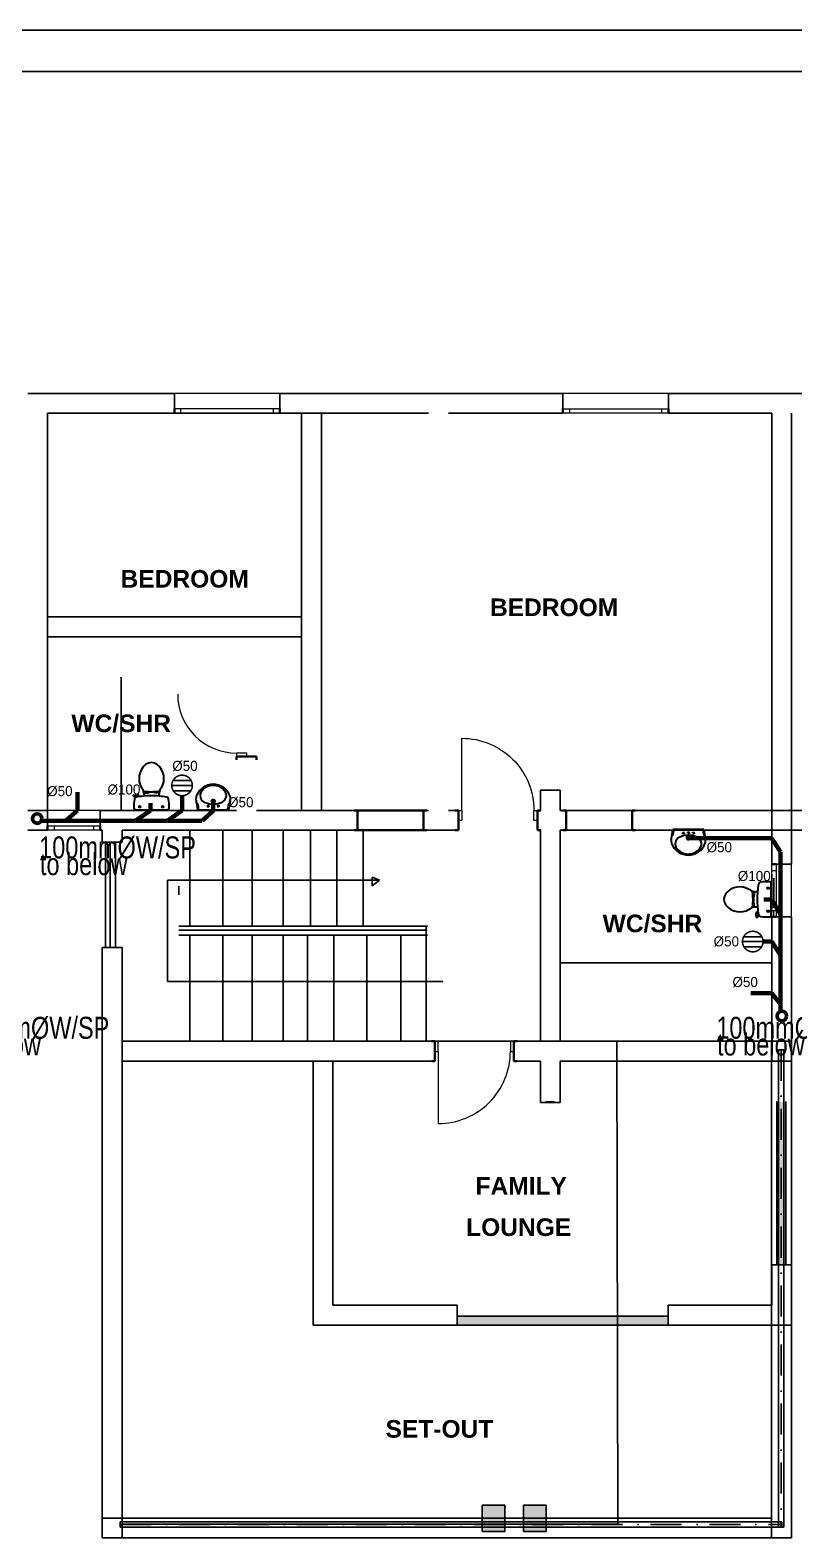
# Model space of a CAD drawing. Header units: inches. Extents: x 23 to 2032867, y 13 to 664695.
# Drawn here: x 342249 to 350936, y 492020 to 509159 of the extents above; entities that cross this region are included whole.
import ezdxf

# ---------------------------------------------------------------- set-up
doc = ezdxf.new("R2010")
doc.units = ezdxf.units.IN
doc.header["$MEASUREMENT"] = 0
for name, pattern in [('DASHED1', [1, 0.3, -0.4, 0.3]), ('Dot & Dashed', [670.277762, 352.777767, -176.388884, 0, -141.111112]), ('Hidden Line', [391.222223, 282.222223, -109])]:
    doc.linetypes.add(name, pattern=pattern)
for name, color, linetype, lineweight, true_color in [('2D Drafting - General_Pen_No__62', 7, 'Continuous', 20, 0xaaaaaa), ('2D Drafting - General_Pen_No__82', 7, 'Continuous', 20, 0xaaaaaa), ('Annotation - Text_Pen_No__86', 7, 'Continuous', 20, 0x5555ff), ('ARCHICAD Doors_Pen_No__23', 7, 'Continuous', 20, 0xff6600), ('ARCHICAD Doors_Pen_No__3', 7, 'Continuous', 18, 0xff6600), ('ARCHICAD Windows_Pen_No__23', 7, 'Continuous', 20, 0xff6600), ('ARCHICAD Windows_Pen_No__3', 7, 'Continuous', 18, 0xff6600), ('Structural - Bearing_Pen_No__160', 7, 'Continuous', 20, 0xb4a35c), ('Structural - Bearing_Pen_No__165', 7, 'Continuous', 13, 0x80d6ff), ('Structural - Bearing_Pen_No__87', 7, 'Continuous', 20, 0x6a6a6a), ('Structural - Bearing_Pen_No__89', 7, 'Continuous', 20, 0x71cebe)]:
    doc.layers.add(name, color=color, linetype=linetype, lineweight=lineweight, true_color=true_color)
for name, color, linetype in [('ABG-DI', 1, 'Continuous'), ('E-inst.', 3, 'Continuous'), ('LIAB', 8, 'Continuous'), ('PLOTYR', 15, 'Continuous')]:
    doc.layers.add(name, color=color, linetype=linetype)
for name, color, linetype, lineweight in [('ARCHICAD Doors_Pen_No__27', 7, 'Continuous', 35), ('ARCHICAD Windows_Pen_No__27', 7, 'Continuous', 35), ('Building', 8, 'Continuous', 18), ('Interior - Furniture _Pen_No__16', 124, 'Continuous', 20), ('Interior - Furniture _Pen_No__75', 6, 'Continuous', 20), ('Structural - Bearing_Pen_No__27', 7, 'Continuous', 35), ('waste', 3, 'Continuous', 50)]:
    doc.layers.add(name, color=color, linetype=linetype, lineweight=lineweight)
doc.styles.add('GENERATED_STYLE_2', font='arialbd.ttf')
doc.styles.add('SPIRITTXTSTYLE1', font='ORIG2')

# ---------------------------------------------------------------- blocks, each defined once
blk = doc.blocks.new('drainage')
at = {"layer": 'ABG-DI', "color": 6, "linetype": 'Continuous'}
for p, q in [((47349, -38849), (47583, -38849)), ((47362, -38794), (47570, -38794)), ((47366, -38910), (47566, -38910))]:
    blk.add_line(p, q, dxfattribs=at)
at = {"layer": 'ABG-DI', "color": 6, "linetype": 'Continuous', "const_width": 17.6}
for points in [[(47583, -38849, 1), (47349, -38849)], [(47583, -38849, -1), (47349, -38849)]]:
    blk.add_lwpolyline(points, format="xyb", dxfattribs=at)

msp = doc.modelspace()

# ---------------------------------------------------------------- hatches: boundary and pattern name
at = {"layer": 'Structural - Bearing_Pen_No__160', "linetype": 'Continuous', "lineweight": 25}
for points in [[(347647.833, 492390.561), (347392.455, 492390.561), (347392.455, 492090.561), (347647.833, 492090.561)], [(348116.834, 492390.554), (347861.456, 492390.554), (347861.456, 492090.554), (348116.834, 492090.554)]]:
    msp.add_hatch(color=8, dxfattribs=at).paths.add_polyline_path(points)
at = {"layer": 'Structural - Bearing_Pen_No__165', "linetype": 'Continuous', "lineweight": 25}
for points in [[(350743.768, 496979.716), (350743.768, 495123.494), (350843.768, 495123.494), (350843.768, 496979.716)], [(347105.069, 494439.214), (349505.069, 494439.214), (349505.069, 494539.214), (347105.069, 494539.214)]]:
    msp.add_hatch(color=8, dxfattribs=at).paths.add_polyline_path(points)

# ---------------------------------------------------------------- linework, layer by layer
at = {"color": 8, "linetype": 'Hidden Line'}
for p, q in [((350907.381, 497664.839), (350682.381, 497664.839)), ((350682.381, 497664.839), (350682.381, 497439.839)), ((350907.381, 497439.839), (350907.381, 497664.839)), ((350907.381, 497439.839), (350682.381, 497439.839)), ((350682.381, 497439.839), (350682.381, 492019.787)), ((350682.381, 497439.839), (350907.381, 497439.839)), ((350907.381, 492019.787), (350907.381, 497439.839)), ((343069.631, 492244.787), (343069.631, 492019.787)), ((343294.631, 492244.787), (343069.631, 492244.787)), ((350682.381, 492244.787), (343294.631, 492244.787)), ((343294.631, 492244.787), (343294.631, 492019.787)), ((343294.631, 492019.787), (343294.631, 492244.787)), ((350682.381, 492019.787), (350682.381, 492244.787)), ((343069.631, 492019.787), (343294.631, 492019.787)), ((343294.631, 492019.787), (350682.381, 492019.787)), ((350682.381, 492019.787), (350907.381, 492019.787))]:
    msp.add_line(p, q, dxfattribs=at)
at = {"layer": '2D Drafting - General_Pen_No__62', "color": 8, "linetype": 'Continuous', "lineweight": 25}
for p, q in [((343810.841, 498343.301), (343810.841, 499497.619)), ((343810.841, 499497.619), (346224.75, 499497.619)), ((346224.75, 499497.619), (346140.077, 499531.126)), ((346140.077, 499531.126), (346140.077, 499432.052)), ((346140.077, 499432.052), (346224.75, 499497.619)), ((346943.826, 498343.301), (343810.841, 498343.301))]:
    msp.add_line(p, q, dxfattribs=at)
at = {"layer": '2D Drafting - General_Pen_No__82', "color": 8, "linetype": 'Continuous', "lineweight": 25}
for p, q in [((344065.277, 498975.483), (344065.277, 500064.693)), ((344065.277, 498975.483), (344065.277, 500064.693)), ((344441.18, 498975.483), (344441.18, 500064.693)), ((344441.18, 498975.483), (344441.18, 500064.693)), ((344774.194, 498975.483), (344774.194, 500064.693)), ((344774.194, 498975.483), (344774.194, 500064.693)), ((345126.348, 498975.483), (345126.348, 500064.693)), ((345126.348, 498975.483), (345126.348, 500064.693)), ((345436.868, 498975.483), (345436.868, 500064.693)), ((345436.868, 498975.483), (345436.868, 500064.693)), ((345736.868, 498975.483), (345736.868, 500064.693)), ((345736.868, 498975.483), (345736.868, 500064.693)), ((346036.868, 498975.483), (346036.868, 500064.693)), ((346036.868, 498975.483), (346036.868, 500064.693)), ((343107.012, 499927.644), (343107.012, 498735.072)), ((343107.012, 499927.644), (343107.012, 498735.072)), ((343157.465, 499927.644), (343157.465, 498735.072)), ((343157.465, 499927.644), (343157.465, 498735.072)), ((343218.727, 499933.58), (343218.727, 498726.519)), ((343218.727, 499933.58), (343218.727, 498726.519)), ((343939.132, 499328.33), (343939.132, 499428.703)), ((343939.132, 499328.33), (343939.132, 499428.703)), ((343939.132, 498971.931), (346767.781, 498971.931)), ((343939.132, 498971.931), (346767.781, 498971.931)), ((346755.502, 498975.483), (346755.502, 497664.839)), ((346755.502, 498975.483), (346755.502, 497664.839)), ((343939.132, 498927.321), (346766.904, 498927.321)), ((343939.132, 498927.321), (346766.904, 498927.321)), ((343939.132, 498871.558), (346767.781, 498871.558)), ((343939.132, 498871.558), (346767.781, 498871.558)), ((344065.277, 497664.839), (344065.277, 498875.11)), ((344065.277, 497664.839), (344065.277, 498875.11)), ((344441.18, 497664.839), (344441.18, 498875.11)), ((344441.18, 497664.839), (344441.18, 498875.11)), ((344774.194, 497664.839), (344774.194, 498875.11)), ((344774.194, 497664.839), (344774.194, 498875.11)), ((345126.348, 497664.839), (345126.348, 498875.11)), ((345126.348, 497664.839), (345126.348, 498875.11)), ((345403.192, 497664.839), (345403.192, 498875.11)), ((345403.192, 497664.839), (345403.192, 498875.11)), ((345703.192, 497664.839), (345703.192, 498875.11)), ((345703.192, 497664.839), (345703.192, 498875.11)), ((346076.985, 497664.839), (346076.985, 498875.11)), ((346076.985, 497664.839), (346076.985, 498875.11)), ((346465.768, 497664.839), (346465.768, 498875.11)), ((346465.768, 497664.839), (346465.768, 498875.11))]:
    msp.add_line(p, q, dxfattribs=at)
at = {"layer": 'ARCHICAD Doors_Pen_No__23', "color": 8, "linetype": 'Continuous'}
for p, q in [((344712.366, 500940.382), (344597.366, 500940.382)), ((344597.366, 500940.382), (344597.366, 500900.382)), ((344597.366, 500900.382), (344712.366, 500900.382)), ((344712.366, 500900.382), (344712.366, 500940.382)), ((345972.909, 500289.483), (345972.909, 500174.483)), ((346722.909, 500174.483), (346722.909, 500289.483)), ((347120.191, 500289.483), (347160.191, 500289.483)), ((347120.191, 500174.483), (347120.191, 500289.483)), ((347160.191, 500174.483), (347120.191, 500174.483)), ((347160.191, 500289.483), (347160.191, 500174.483)), ((347980.191, 500174.483), (347980.191, 500289.483)), ((347980.191, 500289.483), (348020.191, 500289.483)), ((348020.191, 500174.483), (347980.191, 500174.483)), ((348020.191, 500289.483), (348020.191, 500174.483)), ((348346.949, 500179.483), (348346.949, 500064.483)), ((349096.949, 500064.483), (349096.949, 500179.483)), ((346891.954, 497664.839), (346851.954, 497664.839)), ((346851.954, 497664.839), (346851.954, 497549.839)), ((346891.954, 497549.839), (346891.954, 497664.839)), ((347751.954, 497664.839), (347711.954, 497664.839)), ((347711.954, 497664.839), (347711.954, 497549.839)), ((347751.954, 497549.839), (347751.954, 497664.839)), ((346851.954, 497549.839), (346891.954, 497549.839)), ((347711.954, 497549.839), (347751.954, 497549.839))]:
    msp.add_line(p, q, dxfattribs=at)
at = {"layer": 'ARCHICAD Doors_Pen_No__27', "color": 8, "linetype": 'Continuous'}
for p, q in [((344597.366, 500900.382), (344712.366, 500900.382)), ((344597.366, 500900.382), (344597.366, 500863.382)), ((344712.366, 500900.382), (344822.366, 500900.382)), ((344822.366, 500900.382), (344822.366, 500863.382)), ((345972.909, 500289.483), (345935.909, 500289.483)), ((345972.909, 500289.483), (345972.909, 500174.483)), ((345972.909, 500289.483), (346759.909, 500289.483)), ((345972.909, 500174.483), (345972.909, 500064.483)), ((346722.909, 500289.483), (346722.909, 500174.483)), ((346722.909, 500174.483), (346722.909, 500064.483)), ((347120.191, 500289.483), (347083.191, 500289.483)), ((347120.191, 500289.483), (347120.191, 500174.483)), ((347120.191, 500174.483), (347120.191, 500064.483)), ((348020.191, 500289.483), (348020.191, 500174.483)), ((348020.191, 500289.483), (348057.191, 500289.483)), ((348020.191, 500174.483), (348020.191, 500064.483)), ((348346.949, 500289.483), (348309.949, 500289.483)), ((348346.949, 500179.483), (348346.949, 500289.483)), ((348346.949, 500064.483), (348346.949, 500179.483)), ((349096.949, 500179.483), (349096.949, 500289.483)), ((349096.949, 500289.483), (349133.949, 500289.483)), ((349096.949, 500064.483), (349096.949, 500179.483)), ((345972.909, 500064.483), (345935.909, 500064.483)), ((345972.909, 500064.483), (346759.909, 500064.483)), ((347120.191, 500064.483), (347083.191, 500064.483)), ((348020.191, 500064.483), (348057.191, 500064.483)), ((348346.949, 500064.483), (348309.949, 500064.483)), ((349096.949, 500064.483), (349133.949, 500064.483)), ((346851.954, 497664.839), (346814.954, 497664.839)), ((346851.954, 497664.839), (346851.954, 497549.839)), ((347751.954, 497664.839), (347751.954, 497549.839)), ((347751.954, 497664.839), (347788.954, 497664.839)), ((346851.954, 497439.839), (346814.954, 497439.839)), ((346851.954, 497549.839), (346851.954, 497439.839)), ((347751.954, 497549.839), (347751.954, 497439.839)), ((347751.954, 497439.839), (347788.954, 497439.839))]:
    msp.add_line(p, q, dxfattribs=at)
at = {"layer": 'ARCHICAD Doors_Pen_No__3', "color": 8, "linetype": 'Continuous'}
for p, q in [((347160.191, 500289.483), (347160.191, 501109.483)), ((346891.954, 497549.839), (346891.954, 496729.839))]:
    msp.add_line(p, q, dxfattribs=at)
for centre, major_axis, start_param, end_param in [((344597.366, 501610.382), (473.762, 473.762), 2.35619449, 3.926990817), ((346891.954, 497549.839), (579.828, 579.828), 3.926990817, 5.497787144)]:
    msp.add_ellipse(centre, major_axis=major_axis, ratio=1, start_param=start_param, end_param=end_param, dxfattribs=at)
at = {"layer": 'ARCHICAD Doors_Pen_No__3', "color": 8, "linetype": 'Continuous', "extrusion": (0, 0, -1)}
msp.add_ellipse((347160.191, 500289.483), major_axis=(-579.828, 579.828), ratio=1, start_param=0.785398163, end_param=2.35619449, dxfattribs=at)
at = {"layer": 'ARCHICAD Windows_Pen_No__23', "color": 8, "linetype": 'Continuous'}
for p, q in [((343964.349, 504855.241), (343889.349, 504855.241)), ((343889.349, 504805.241), (343964.349, 504805.241)), ((343964.349, 504805.241), (343964.349, 504855.241)), ((345089.349, 504855.241), (345014.349, 504855.241)), ((345014.349, 504855.241), (345014.349, 504805.241)), ((345014.349, 504805.241), (345089.349, 504805.241)), ((348309.311, 504855.241), (348384.311, 504855.241)), ((348384.311, 504805.241), (348309.311, 504805.241)), ((348384.311, 504855.241), (348384.311, 504805.241)), ((349434.311, 504805.241), (349434.311, 504855.241)), ((349434.311, 504855.241), (349509.311, 504855.241)), ((349509.311, 504805.241), (349434.311, 504805.241)), ((342447.381, 500114.483), (342522.381, 500114.483)), ((342522.381, 500064.483), (342447.381, 500064.483)), ((342522.381, 500114.483), (342522.381, 500064.483)), ((342972.381, 500064.483), (342972.381, 500114.483)), ((342972.381, 500114.483), (343047.381, 500114.483)), ((343047.381, 500064.483), (342972.381, 500064.483)), ((350684.399, 499602.715), (350684.399, 499677.715)), ((350734.399, 499677.715), (350734.399, 499602.715)), ((350734.399, 499602.715), (350684.399, 499602.715)), ((350684.399, 499077.715), (350684.399, 499152.715)), ((350684.399, 499152.715), (350734.399, 499152.715)), ((350684.399, 499077.715), (350684.399, 499152.715)), ((350706.649, 499077.715), (350706.649, 499152.715)), ((350734.399, 499152.715), (350734.399, 499077.715))]:
    msp.add_line(p, q, dxfattribs=at)
at = {"layer": 'ARCHICAD Windows_Pen_No__27', "color": 8, "linetype": 'Continuous'}
for p, q in [((343889.349, 504805.241), (343889.349, 504855.241)), ((345089.349, 504805.241), (345089.349, 504855.241)), ((348309.311, 504805.241), (348309.311, 504855.241)), ((349509.311, 504805.241), (349509.311, 504855.241)), ((342447.381, 500064.483), (342447.381, 500114.483)), ((343047.381, 500064.483), (343047.381, 500114.483)), ((350684.399, 499677.715), (350734.399, 499677.715)), ((350684.399, 499077.715), (350734.399, 499077.715))]:
    msp.add_line(p, q, dxfattribs=at)
at = {"layer": 'ARCHICAD Windows_Pen_No__3', "color": 8, "linetype": 'Continuous'}
for p, q in [((345089.349, 505030.241), (343889.349, 505030.241)), ((349509.311, 505030.241), (348309.311, 505030.241)), ((345089.349, 504805.241), (343889.349, 504805.241)), ((345014.349, 504855.241), (343964.349, 504855.241)), ((343964.349, 504805.241), (345014.349, 504805.241)), ((349509.311, 504805.241), (348309.311, 504805.241)), ((348384.311, 504855.241), (349434.311, 504855.241)), ((349434.311, 504805.241), (348384.311, 504805.241)), ((343047.381, 500289.483), (342447.381, 500289.483)), ((343047.381, 500064.483), (342447.381, 500064.483)), ((342522.381, 500114.483), (342972.381, 500114.483)), ((342972.381, 500064.483), (342522.381, 500064.483)), ((350684.399, 499077.715), (350684.399, 499677.715)), ((350909.399, 499077.715), (350909.399, 499677.715)), ((350684.399, 499152.715), (350684.399, 499602.715)), ((350734.399, 499602.715), (350734.399, 499152.715))]:
    msp.add_line(p, q, dxfattribs=at)
at = {"layer": 'Building', "linetype": 'Continuous', "lineweight": 30, "ltscale": 1000}
for p, q in [((343550.781, 500505.85), (343550.781, 500490.685)), ((343550.781, 500490.685), (343584.866, 500490.685)), ((343577.073, 500490.685), (343577.073, 500503.708)), ((343584.866, 500490.685), (343584.866, 500503.259)), ((343584.866, 500494.813), (343601.868, 500494.813)), ((343656.955, 500498.553), (343601.868, 500498.553)), ((343601.868, 500494.813), (343601.868, 500498.553)), ((343656.955, 500494.813), (343656.955, 500498.553)), ((343673.957, 500494.813), (343656.955, 500494.813)), ((343673.957, 500490.685), (343673.957, 500504.116)), ((343708.041, 500490.685), (343673.957, 500490.685)), ((343681.749, 500490.685), (343681.749, 500504.715)), ((343708.041, 500507.368), (343708.041, 500490.685)), ((343423.26, 500454.533), (343421.883, 500459.418)), ((343425.058, 500464.328), (343465.461, 500470.351)), ((343456.604, 500455.413), (343427.5, 500451.724)), ((343465.209, 500449.288), (343466.886, 500441.324)), ((343487.882, 500453.566), (343465.397, 500448.397)), ((343490.284, 500445.149), (343487.065, 500456.429)), ((343543.008, 500475.34), (343543.008, 500451.556)), ((343715.815, 500451.556), (343715.815, 500475.34)), ((344165.472, 500294.043), (344163.597, 500316.39)), ((344165.472, 500294.043, -1683.122), (344163.597, 500316.39, -1683.122)), ((344497.017, 500294.043), (344498.892, 500316.391)), ((344497.017, 500294.043, -1683.122), (344498.892, 500316.391, -1683.122)), ((343436.021, 500295.816), (343822.801, 500295.816)), ((344155.358, 500294.043), (344507.131, 500294.043)), ((344155.358, 500294.043, -1683.122), (344507.131, 500294.043, -1683.122)), ((349911.416, 500073.325), (349559.643, 500073.325)), ((349911.416, 500073.325, -1683.122), (349559.643, 500073.325, -1683.122)), ((349569.757, 500073.325), (349567.882, 500050.978)), ((349569.757, 500073.325, -1683.122), (349567.882, 500050.978, -1683.122)), ((349901.302, 500073.325), (349903.177, 500050.978)), ((349901.302, 500073.325, -1683.122), (349903.177, 500050.978, -1683.122)), ((350678.065, 499085.039), (350678.065, 499471.82)), ((350466.514, 499357.059), (350483.196, 499357.059)), ((350483.196, 499330.767), (350469.166, 499330.767)), ((350483.196, 499322.975), (350469.766, 499322.975)), ((350479.068, 499305.973), (350475.329, 499305.973)), ((350475.329, 499305.973), (350475.329, 499250.886)), ((350479.068, 499322.975), (350479.068, 499305.973)), ((350483.196, 499357.059), (350483.196, 499322.975)), ((350522.325, 499364.833), (350498.541, 499364.833)), ((350468.032, 499199.8), (350483.196, 499199.8)), ((350483.196, 499226.092), (350470.173, 499226.092)), ((350483.196, 499233.884), (350470.623, 499233.884)), ((350479.068, 499250.886), (350475.329, 499250.886)), ((350479.068, 499233.884), (350479.068, 499250.886)), ((350483.196, 499199.8), (350483.196, 499233.884)), ((350498.541, 499192.026), (350522.325, 499192.026)), ((350509.553, 499074.077), (350503.531, 499114.479)), ((350528.733, 499139.303), (350517.453, 499136.084)), ((350518.468, 499105.623), (350522.157, 499076.518)), ((350520.315, 499136.901), (350525.485, 499114.415)), ((350524.593, 499114.227), (350532.557, 499115.904)), ((350519.349, 499072.278), (350514.464, 499070.901))]:
    msp.add_line(p, q, dxfattribs=at)
at = {"layer": 'Building', "linetype": 'Continuous', "lineweight": 30, "ltscale": 50}
for p, q in [((343478.734, 500330.881), (343510.477, 500330.881)), ((343494.606, 500346.753), (343494.606, 500315.01)), ((343740.415, 500330.881), (343772.434, 500330.881)), ((343756.424, 500346.891), (343756.424, 500314.872)), ((344357.593, 500394.925), (344304.896, 500394.925)), ((344357.593, 500394.925, -1683.122), (344304.896, 500394.925, -1683.122)), ((344331.245, 500367.661), (344331.245, 500421.861)), ((344331.245, 500367.661, -1683.122), (344331.245, 500421.861, -1683.122)), ((349709.181, 499972.443), (349761.879, 499972.443)), ((349709.181, 499972.443, -1683.122), (349761.879, 499972.443, -1683.122)), ((349735.53, 499999.708), (349735.53, 499945.507)), ((349735.53, 499999.708, -1683.122), (349735.53, 499945.507, -1683.122)), ((350626.991, 499405.443), (350659.009, 499405.443)), ((350643, 499389.434), (350643, 499421.452)), ((350627.128, 499143.624), (350658.872, 499143.624)), ((350643, 499127.752), (350643, 499159.496))]:
    msp.add_line(p, q, dxfattribs=at)
at = {"layer": 'Building', "linetype": 'DASHED1', "lineweight": 30, "ltscale": 50}
for p, q in [((344257.45, 500337.728), (344292.831, 500337.728)), ((344257.45, 500337.728, -1683.122), (344292.831, 500337.728, -1683.122)), ((344275.141, 500320.686), (344275.141, 500355.61)), ((344275.141, 500320.686, -1683.122), (344275.141, 500355.61, -1683.122)), ((344313.554, 500333.316), (344348.935, 500333.316)), ((344313.554, 500333.316, -1683.122), (344348.935, 500333.316, -1683.122)), ((344331.245, 500316.273), (344331.245, 500351.198)), ((344331.245, 500316.273, -1683.122), (344331.245, 500351.198, -1683.122)), ((344405.039, 500337.728), (344369.658, 500337.728)), ((344405.039, 500337.728, -1683.122), (344369.658, 500337.728, -1683.122)), ((344387.349, 500320.686), (344387.349, 500355.61)), ((344387.349, 500320.686, -1683.122), (344387.349, 500355.61, -1683.122)), ((349661.735, 500029.64), (349697.116, 500029.64)), ((349661.735, 500029.64, -1683.122), (349697.116, 500029.64, -1683.122)), ((349679.426, 500046.683), (349679.426, 500011.758)), ((349679.426, 500046.683, -1683.122), (349679.426, 500011.758, -1683.122)), ((349753.22, 500034.052), (349717.839, 500034.052)), ((349753.22, 500034.052, -1683.122), (349717.839, 500034.052, -1683.122)), ((349735.53, 500051.095), (349735.53, 500016.171)), ((349735.53, 500051.095, -1683.122), (349735.53, 500016.171, -1683.122)), ((349809.324, 500029.64), (349773.944, 500029.64)), ((349809.324, 500029.64, -1683.122), (349773.944, 500029.64, -1683.122)), ((349791.634, 500046.683), (349791.634, 500011.758)), ((349791.634, 500046.683, -1683.122), (349791.634, 500011.758, -1683.122))]:
    msp.add_line(p, q, dxfattribs=at)
at = {"layer": 'Building', "linetype": 'Continuous', "ltscale": 200}
for p, q in [((343635.745, 500289.483), (343623.078, 500302.15)), ((343623.078, 500302.15), (343623.078, 500289.483)), ((343623.078, 500289.483), (343635.745, 500302.15)), ((343635.745, 500302.15), (343635.745, 500289.483)), ((350671.732, 499284.763), (350684.399, 499284.763)), ((350684.399, 499284.763), (350671.732, 499272.096)), ((350684.399, 499272.096), (350671.732, 499284.763)), ((350671.732, 499272.096), (350684.399, 499272.096))]:
    msp.add_line(p, q, dxfattribs=at)
at = {"layer": 'Building', "linetype": 'Continuous', "lineweight": 30, "ltscale": 200}
for p, q in [((344335.805, 500289.483), (344326.685, 500298.603)), ((344326.685, 500298.603), (344326.685, 500289.483)), ((344326.685, 500289.483), (344335.805, 500298.603)), ((344335.805, 500289.483, -1683.122), (344326.685, 500298.603, -1683.122)), ((344326.685, 500298.603, -1683.122), (344326.685, 500289.483, -1683.122)), ((344326.685, 500289.483, -1683.122), (344335.805, 500298.603, -1683.122)), ((344335.805, 500298.603), (344335.805, 500289.483)), ((344335.805, 500298.603, -1683.122), (344335.805, 500289.483, -1683.122)), ((349730.969, 500068.765), (349730.969, 500077.886)), ((349730.969, 500077.886), (349740.09, 500068.765)), ((349740.09, 500077.886), (349730.969, 500068.765)), ((349730.969, 500068.765, -1683.122), (349730.969, 500077.886, -1683.122)), ((349730.969, 500077.886, -1683.122), (349740.09, 500068.765, -1683.122)), ((349740.09, 500077.886, -1683.122), (349730.969, 500068.765, -1683.122)), ((349740.09, 500068.765), (349740.09, 500077.886)), ((349740.09, 500068.765, -1683.122), (349740.09, 500077.886, -1683.122))]:
    msp.add_line(p, q, dxfattribs=at)
at = {"layer": 'Building', "linetype": 'Continuous', "lineweight": 30, "ltscale": 50}
for centre in [(343494.606, 500330.881), (343756.424, 500330.881), (350643, 499405.443), (350643, 499143.624)]:
    msp.add_circle(centre, 9.351, dxfattribs=at)
at = {"layer": 'Building', "linetype": 'DASHED1', "lineweight": 30, "ltscale": 50}
for centre in [(344275.141, 500337.728), (344275.141, 500337.728, -1683.122), (344331.245, 500333.316), (344331.245, 500333.316, -1683.122), (344387.349, 500337.728), (344387.349, 500337.728, -1683.122), (349679.426, 500029.64), (349679.426, 500029.64, -1683.122), (349735.53, 500034.052), (349735.53, 500034.052, -1683.122), (349791.634, 500029.64), (349791.634, 500029.64, -1683.122)]:
    msp.add_circle(centre, 9.504, dxfattribs=at)
at = {"layer": 'Building', "linetype": 'Continuous', "lineweight": 30, "ltscale": 1000}
for centre, radius in [((344331.245, 500394.925), 18.608), ((344331.245, 500394.925, -1683.122), 18.608), ((344331.245, 500394.925), 10.99), ((344331.245, 500394.925, -1683.122), 10.99), ((349735.53, 499972.443), 18.608), ((349735.53, 499972.443, -1683.122), 18.608), ((349735.53, 499972.443), 10.99), ((349735.53, 499972.443, -1683.122), 10.99)]:
    msp.add_circle(centre, radius, dxfattribs=at)
for centre, radius, start, end in [((343629.411, 500728.285), 105.195, 50.8791806, 129.1208282), ((343692.111, 500651.191), 204.567, 129.1208282, 211.0923054), ((343566.712, 500651.191), 204.567, 328.9077103, 50.8791806), ((343817.207, 500726.631), 350.65, 211.0923054, 213.8429316), ((343442.442, 500475.34), 100.566, 0.0000019, 33.8429404), ((343552.388, 500521.351), 15.584, 217.7817379, 264.3005444), ((343622.487, 501223.724), 721.447, 264.3005444, 276.9358206), ((343707.726, 500523.027), 15.584, 276.9358105, 322.5800181), ((343816.381, 500475.34), 100.566, 146.1570684, 180), ((343441.615, 500726.631), 350.65, 326.1570702, 328.9077103), ((344331.249, 500382.797), 203.147, 22.4424723, 158.1531127), ((344331.249, 500382.797, -1683.122), 203.147, 22.4424723, 158.1531127), ((344265.176, 500458.948), 83.628, 141.6817737, 253.2461383), ((344265.176, 500458.948, -1683.122), 83.628, 141.6817737, 253.2461383), ((344331.245, 500405.915), 168.347, 38.53754, 141.4625075), ((344331.245, 500405.915, -1683.122), 168.347, 38.53754, 141.4625075), ((344398.269, 500459.3), 82.661, 295.2174734, 38.537704), ((344398.269, 500459.3, -1683.122), 82.661, 295.2174734, 38.537704), ((343425.633, 500460.475), 3.896, 98.4778948, 195.7397884), ((343427.01, 500455.589), 3.896, 195.7397884, 277.2238087), ((343462.587, 500316.744), 33.819, 178.9808265, 218.2302081), ((344324.88, 500317.346), 896.106, 173.6508475, 180), ((343460.228, 500413.555), 26.118, 100.7270761, 173.6508475), ((343629.411, 499520.489), 935.068, 95.3019114, 100.7270761), ((343457.584, 500447.683), 7.792, 11.8886154, 97.22379), ((343468.333, 500451.083), 19.481, 15.9271971, 98.4778948), ((343629.231, 499522.429), 933.119, 84.6980974, 95.3019114), ((343629.411, 499520.489), 935.068, 79.2903908, 84.6980974), ((343798.252, 500413.238), 26.494, 6.330877, 79.2903908), ((343796.236, 500316.744), 33.819, 321.7697938, 1.0191617), ((342933.943, 500317.346), 896.106, 0.0000019, 6.330877), ((344239.478, 500420.603), 103.901, 157.5093438, 189.5474663), ((344239.478, 500420.603, -1683.122), 103.901, 157.5093438, 189.5474663), ((343573.108, 500252.556), 583.726, 4.075602, 14.9730049), ((343573.108, 500252.556, -1683.122), 583.726, 4.075602, 14.9730049), ((344256.983, 500410.035), 124.156, 155.8931025, 156.0931451), ((344256.983, 500410.035, -1683.122), 124.156, 155.8931025, 156.0931451), ((344059.696, 500316.39), 103.901, 0.0000006, 30.0992783), ((344059.696, 500316.39, -1683.122), 103.901, 0.0000006, 30.0992783), ((344330.892, 500599.276), 238.006, 247.8276538, 295.5349405), ((344330.892, 500599.276, -1683.122), 238.006, 247.8276538, 295.5349405), ((344602.794, 500316.391), 103.901, 149.9007316, 180.0000094), ((344602.794, 500316.391, -1683.122), 103.901, 149.9007316, 180.0000094), ((345089.381, 500252.556), 583.726, 165.0270052, 175.9244355), ((345089.381, 500252.556, -1683.122), 583.726, 165.0270052, 175.9244355), ((344423.011, 500420.603), 103.901, 350.4525984, 22.4906661), ((344423.011, 500420.603, -1683.122), 103.901, 350.4525984, 22.4906661), ((349643.763, 499946.765), 103.901, 170.4525984, 202.4906661), ((349643.763, 499946.765, -1683.122), 103.901, 170.4525984, 202.4906661), ((348977.393, 500114.812), 583.726, 345.0270052, 355.9244355), ((348977.393, 500114.812, -1683.122), 583.726, 345.0270052, 355.9244355), ((349463.98, 500050.978), 103.901, 329.9007316, 0.0000094), ((349463.98, 500050.978, -1683.122), 103.901, 329.9007316, 0.0000094), ((349668.506, 499908.068), 82.661, 115.2174734, 218.537704), ((349668.506, 499908.068, -1683.122), 82.661, 115.2174734, 218.537704), ((349735.883, 499768.093), 238.006, 67.8276538, 115.5349405), ((349735.883, 499768.093, -1683.122), 238.006, 67.8276538, 115.5349405), ((349801.598, 499908.421), 83.628, 321.6817737, 73.2461383), ((349801.598, 499908.421, -1683.122), 83.628, 321.6817737, 73.2461383), ((350007.079, 500050.978), 103.901, 180.0000006, 210.0992783), ((350007.079, 500050.978, -1683.122), 103.901, 180.0000006, 210.0992783), ((350493.666, 500114.812), 583.726, 184.075602, 194.9730049), ((350493.666, 500114.812, -1683.122), 583.726, 184.075602, 194.9730049), ((349827.297, 499946.765), 103.901, 337.5093438, 9.5474663), ((349827.297, 499946.765, -1683.122), 103.901, 337.5093438, 9.5474663), ((349735.525, 499984.572), 203.147, 202.4424723, 338.1531127), ((349735.525, 499984.572, -1683.122), 203.147, 202.4424723, 338.1531127), ((349735.53, 499961.453), 168.347, 218.53754, 321.4625075), ((349735.53, 499961.453, -1683.122), 168.347, 218.53754, 321.4625075), ((349809.791, 499957.334), 124.156, 335.8931025, 336.0931451), ((349809.791, 499957.334, -1683.122), 124.156, 335.8931025, 336.0931451), ((351453.392, 499278.429), 935.068, 169.2903908, 174.6980974), ((350560.644, 499447.271), 26.494, 96.330877, 169.2903908), ((350656.536, 498582.961), 896.106, 90.0000019, 96.330877), ((350657.137, 499445.254), 33.819, 51.7697938, 91.0191617), ((350245.596, 499278.429), 105.195, 140.8791806, 219.1208282), ((350322.691, 499215.73), 204.567, 58.9077103, 140.8791806), ((350247.251, 499090.634), 350.65, 56.1570702, 58.9077103), ((350498.541, 499465.399), 100.566, 236.1570684, 270), ((350450.854, 499356.744), 15.584, 6.9358105, 52.5800181), ((349750.157, 499271.506), 721.447, 354.3005444, 6.9358206), ((351451.452, 499278.25), 933.119, 174.6980974, 185.3019114), ((350322.691, 499341.129), 204.567, 219.1208282, 301.0923054), ((350247.251, 499466.226), 350.65, 301.0923054, 303.8429316), ((350498.541, 499091.46), 100.566, 90.0000019, 123.8429404), ((350452.531, 499201.406), 15.584, 307.7817379, 354.3005444), ((350522.799, 499117.351), 19.481, 105.9271971, 188.4778948), ((350526.199, 499106.602), 7.792, 101.8886154, 187.22379), ((351453.392, 499278.429), 935.068, 185.3019114, 190.7270761), ((350513.407, 499074.651), 3.896, 188.4778948, 285.7397884), ((350518.292, 499076.028), 3.896, 285.7397884, 7.2238087), ((350560.327, 499109.246), 26.118, 190.7270761, 263.6508475), ((350656.536, 499973.898), 896.106, 263.6508475, 270), ((350657.137, 499111.605), 33.819, 268.9808265, 308.2302081)]:
    msp.add_arc(centre, radius, start, end, dxfattribs=at)
at = {"layer": 'Interior - Furniture _Pen_No__16', "color": 8, "linetype": 'Continuous', "lineweight": 25}
for p, q in [((350820.677, 497568.492), (350760.677, 497568.492)), ((350760.677, 497568.492), (350760.677, 492141.11)), ((350820.677, 492141.11), (350820.677, 497568.492)), ((343271.911, 492201.11), (343271.911, 492141.11)), ((350800.413, 492201.11), (343271.911, 492201.11)), ((343271.911, 492141.11), (350800.413, 492141.11)), ((350760.677, 492141.11), (350820.677, 492141.11)), ((350800.413, 492141.11), (350800.413, 492201.11))]:
    msp.add_line(p, q, dxfattribs=at)
at = {"layer": 'Interior - Furniture _Pen_No__16', "color": 8, "linetype": 'Dot & Dashed', "lineweight": 25}
for p, q in [((350790.677, 497568.492), (350790.677, 492141.11)), ((343271.911, 492171.11), (350800.413, 492171.11))]:
    msp.add_line(p, q, dxfattribs=at)
at = {"layer": 'Interior - Furniture _Pen_No__75', "color": 8, "linetype": 'Continuous', "lineweight": 25}
for p, q in [((350684.399, 499190.947), (350684.399, 499564.483)), ((350684.399, 499236.74), (350684.399, 499518.69)), ((350706.649, 499236.74), (350706.649, 499518.69)), ((350676.109, 499177.641), (350691.574, 499183.845)), ((350691.574, 499183.845), (350706.649, 499190.947))]:
    msp.add_line(p, q, dxfattribs=at)
at = {"layer": 'LIAB', "color": 7, "linetype": 'Continuous', "ltscale": 256.031999}
msp.add_line((322791.628, 508689.955), (360221.743, 508689.955), dxfattribs=at)
at = {"layer": 'PLOTYR', "color": 1, "linetype": 'Continuous', "ltscale": 250}
msp.add_line((322198.595, 509159.377), (360691.165, 509159.377), dxfattribs=at)
at = {"layer": 'Structural - Bearing_Pen_No__27', "color": 8, "linetype": 'Continuous', "lineweight": 25}
for p, q in [((342447.381, 505030.241), (342222.381, 505030.241)), ((343889.349, 505030.241), (342447.381, 505030.241)), ((343889.349, 504855.241), (343889.349, 505030.241)), ((345089.349, 504855.241), (345089.349, 505030.241)), ((348309.311, 505030.241), (345089.349, 505030.241)), ((348309.311, 504855.241), (348309.311, 505030.241)), ((349509.311, 504855.241), (349509.311, 505030.241)), ((350684.399, 505030.241), (349509.311, 505030.241)), ((350909.399, 505030.241), (350684.399, 505030.241)), ((351134.399, 505030.241), (350909.399, 505030.241)), ((342447.381, 500603.944), (342447.381, 504805.241)), ((342447.381, 504805.241), (343889.349, 504805.241)), ((343889.349, 504805.241), (343889.349, 504855.241)), ((345089.349, 504805.241), (345089.349, 504855.241)), ((345089.349, 504805.241), (346781.648, 504805.241)), ((345336.454, 504805.241), (345336.454, 500289.483)), ((345561.454, 500289.483), (345561.454, 504805.241)), ((347006.648, 504805.241), (348309.311, 504805.241)), ((348309.311, 504805.241), (348309.311, 504855.241)), ((349509.311, 504805.241), (349509.311, 504855.241)), ((349509.311, 504805.241), (350684.399, 504805.241)), ((350684.399, 504805.241), (350684.399, 499677.715)), ((350909.399, 502014.741), (350909.399, 504805.241)), ((350909.399, 504805.241), (350909.399, 500064.483)), ((345336.454, 502489.119), (342447.381, 502489.119)), ((342447.381, 500289.483), (342447.381, 502264.119)), ((342447.381, 502264.119), (345336.454, 502264.119)), ((343286.278, 501804.275), (343286.278, 500289.483)), ((350909.399, 500289.483), (350909.399, 501789.741)), ((344597.366, 500900.382), (344597.366, 500863.382)), ((344597.366, 500900.382), (344712.366, 500900.382)), ((344712.366, 500900.382), (344822.366, 500900.382)), ((344822.366, 500900.382), (344822.366, 500863.382)), ((348278.29, 500517.914), (348053.29, 500517.914)), ((348053.29, 500517.914), (348053.29, 500289.483)), ((348278.29, 500289.483), (348278.29, 500517.914)), ((342447.381, 500289.483), (342222.381, 500289.483)), ((342447.381, 500114.483), (342447.381, 500289.483)), ((343047.381, 500114.483), (343047.381, 500289.483)), ((344597.366, 500289.483), (343047.381, 500289.483)), ((345972.909, 500289.483), (344822.366, 500289.483)), ((345972.909, 500289.483), (345935.909, 500289.483)), ((345972.909, 500289.483), (346759.909, 500289.483)), ((345972.909, 500289.483), (345972.909, 500174.483)), ((346781.648, 500289.483), (345972.909, 500289.483)), ((345972.909, 500174.483), (345972.909, 500064.483)), ((346722.909, 500289.483), (346722.909, 500174.483)), ((346722.909, 500174.483), (346722.909, 500064.483)), ((347120.191, 500289.483), (347006.648, 500289.483)), ((347120.191, 500289.483), (347083.191, 500289.483)), ((347120.191, 500289.483), (347120.191, 500174.483)), ((347120.191, 500174.483), (347120.191, 500064.483)), ((348020.191, 500289.483), (348057.191, 500289.483)), ((348020.191, 500289.483), (348020.191, 500174.483)), ((348053.29, 500289.483), (348020.191, 500289.483)), ((348020.191, 500174.483), (348020.191, 500064.483)), ((348346.949, 500289.483), (348278.29, 500289.483)), ((350908.602, 500289.483), (348278.29, 500289.483)), ((348346.949, 500289.483), (348309.949, 500289.483)), ((348346.949, 500179.483), (348346.949, 500289.483)), ((348346.949, 500064.483), (348346.949, 500179.483)), ((349096.949, 500289.483), (349133.949, 500289.483)), ((349096.949, 500179.483), (349096.949, 500289.483)), ((349096.949, 500064.483), (349096.949, 500179.483)), ((350908.602, 500064.483), (350908.602, 500289.483)), ((351134.399, 500289.483), (350909.399, 500289.483)), ((342222.381, 500064.483), (342447.381, 500064.483)), ((342447.381, 500064.483), (342447.381, 500114.483)), ((343047.381, 500064.483), (343047.381, 500114.483)), ((343047.381, 500064.483), (343069.631, 500064.483)), ((343069.631, 500064.483), (343069.631, 499930.05)), ((343294.631, 499930.05), (343294.631, 500064.483)), ((343294.631, 500064.483), (345972.909, 500064.483)), ((345972.909, 500064.483), (345935.909, 500064.483)), ((345972.909, 500064.483), (346759.909, 500064.483)), ((345972.909, 500064.483), (347120.191, 500064.483)), ((347120.191, 500064.483), (347083.191, 500064.483)), ((348020.191, 500064.483), (348057.191, 500064.483)), ((348020.191, 500064.483), (348053.29, 500064.483)), ((348053.29, 500064.483), (348053.29, 497664.839)), ((348278.29, 497664.839), (348278.29, 500064.483)), ((348278.29, 500064.483), (350908.602, 500064.483)), ((348278.29, 500064.483), (348346.949, 500064.483)), ((348346.949, 500064.483), (348309.949, 500064.483)), ((349096.949, 500064.483), (349133.949, 500064.483)), ((350909.399, 499677.715), (350909.399, 500064.483)), ((350909.399, 500064.483), (351134.399, 500064.483)), ((343294.631, 499930.05), (343069.631, 499930.05)), ((350684.399, 499677.715), (350734.399, 499677.715)), ((350734.399, 499677.715), (350909.399, 499677.715)), ((350684.399, 499077.715), (350734.399, 499077.715)), ((350684.399, 499077.715), (350684.399, 497439.839)), ((350734.399, 499077.715), (350909.399, 499077.715)), ((350909.399, 497439.839), (350909.399, 499077.715)), ((343294.631, 498730.05), (343069.631, 498730.05)), ((343069.631, 498730.05), (343069.631, 497439.839)), ((343294.631, 497664.839), (343294.631, 498730.05)), ((348278.29, 498554.91), (350684.399, 498554.91)), ((346851.954, 497664.839), (343294.631, 497664.839)), ((346851.954, 497664.839), (346814.954, 497664.839)), ((346851.954, 497664.839), (346851.954, 497549.839)), ((347751.954, 497664.839), (347788.954, 497664.839)), ((347751.954, 497664.839), (347751.954, 497549.839)), ((348053.29, 497664.839), (347751.954, 497664.839)), ((350907.381, 497664.839), (348278.29, 497664.839)), ((350907.381, 497439.839), (350907.381, 497664.839)), ((343069.631, 497439.839), (343069.631, 494662.196)), ((343294.631, 497439.839), (346851.954, 497439.839)), ((343294.631, 494662.196), (343294.631, 497439.839)), ((345468.103, 497439.839), (345468.103, 494439.214)), ((345693.103, 494664.214), (345693.103, 497439.839)), ((346851.954, 497439.839), (346814.954, 497439.839)), ((346851.954, 497549.839), (346851.954, 497439.839)), ((347751.954, 497549.839), (347751.954, 497439.839)), ((347751.954, 497439.839), (347788.954, 497439.839)), ((347751.954, 497439.839), (348053.29, 497439.839)), ((348053.29, 497439.839), (348053.29, 496968.287)), ((348278.29, 496968.287), (348278.29, 497439.839)), ((348278.29, 497439.839), (350682.381, 497439.839)), ((350684.399, 497439.839), (350909.399, 497439.839)), ((348053.29, 496968.287), (348278.29, 496968.287)), ((348212.659, 496977.698), (348112.659, 496977.698)), ((350743.768, 496979.716), (350743.768, 495123.494)), ((350843.768, 495123.494), (350843.768, 496979.716)), ((350684.399, 495123.035), (350909.399, 495123.035)), ((350684.399, 495123.035), (350684.399, 494664.214)), ((350743.768, 495123.494), (350843.768, 495123.494)), ((350909.399, 494439.214), (350909.399, 495123.035)), ((343069.631, 494662.196), (343069.631, 494437.196)), ((347105.069, 494664.214), (345693.103, 494664.214)), ((347105.069, 494439.214), (347105.069, 494664.214)), ((349505.069, 494439.214), (349505.069, 494664.214)), ((350684.399, 494664.214), (349505.069, 494664.214)), ((347105.069, 494539.214), (347105.069, 494439.214)), ((349505.069, 494539.214), (347105.069, 494539.214)), ((349505.069, 494439.214), (349505.069, 494539.214)), ((343069.631, 494437.196), (343069.631, 492019.787)), ((343294.631, 492244.787), (343294.631, 494437.196)), ((345468.103, 494439.214), (347105.069, 494439.214)), ((347105.069, 494439.214), (349505.069, 494439.214)), ((349505.069, 494439.214), (350909.399, 494439.214)), ((347392.455, 492390.561), (347392.455, 492090.561)), ((347647.833, 492390.561), (347392.455, 492390.561)), ((347647.833, 492090.561), (347647.833, 492390.561)), ((347861.456, 492390.554), (347861.456, 492090.554)), ((348116.834, 492390.554), (347861.456, 492390.554)), ((348116.834, 492090.554), (348116.834, 492390.554)), ((347392.455, 492090.561), (347647.833, 492090.561)), ((347861.456, 492090.554), (348116.834, 492090.554)), ((343069.631, 492019.787), (343294.631, 492019.787))]:
    msp.add_line(p, q, dxfattribs=at)
at = {"layer": 'Structural - Bearing_Pen_No__87', "color": 8, "linetype": 'Continuous', "lineweight": 25}
for p, q in [((350682.381, 497664.839), (350682.381, 497439.839)), ((350907.381, 497439.839), (350907.381, 497664.839)), ((350682.381, 497439.839), (350682.381, 492244.787)), ((350907.381, 492019.787), (350907.381, 497439.839)), ((343294.631, 492244.787), (343069.631, 492244.787)), ((350682.381, 492244.787), (343294.631, 492244.787)), ((343069.631, 492019.787), (343294.631, 492019.787)), ((343294.631, 492019.787), (350682.381, 492019.787)), ((350682.381, 492019.787), (350907.381, 492019.787))]:
    msp.add_line(p, q, dxfattribs=at)
at = {"layer": 'Structural - Bearing_Pen_No__89', "color": 8, "linetype": 'Continuous', "lineweight": 25}
for p, q in [((343294.631, 497664.839), (348923.707, 497664.839)), ((343294.631, 492175.693), (343294.631, 497664.839)), ((348923.707, 497664.839), (348932.651, 492175.693)), ((348932.651, 492175.693), (343294.631, 492175.693))]:
    msp.add_line(p, q, dxfattribs=at)
at = {"layer": 'waste', "color": 3, "linetype": 'Continuous', "lineweight": 5, "const_width": 50}
for points in [[(342788.095, 500497.41), (342788.095, 500289.483)], [(343977.28, 500456.774), (343977.28, 500289.483)], [(342788.095, 500289.483), (342654.327, 500171.71)], [(343619.505, 500289.483), (343447.531, 500171.71)], [(343619.505, 500374.037), (343619.505, 500289.483)], [(343977.28, 500289.483), (343811.659, 500171.71)], [(344335.805, 500289.483), (344205.024, 500171.71)], [(344331.245, 500394.761), (344331.245, 500285.376)], [(344205.024, 500171.71), (342365.787, 500171.71)], [(349735.53, 499972.443), (350684.399, 499972.443)], [(350684.399, 499972.443), (350785.23, 499816.695)], [(350785.23, 499816.695), (350785.23, 498018.476)], [(350592.594, 499276.328), (350684.399, 499276.328)], [(350684.399, 499276.328), (350785.23, 499104.359)], [(350585.985, 498799.109), (350684.399, 498799.109)], [(350684.399, 498799.109), (350785.23, 498642.044)], [(350445.19, 498210.513), (350684.399, 498210.513)], [(350684.399, 498210.513), (350785.23, 498084.335)]]:
    msp.add_lwpolyline(points, dxfattribs=at)
at = {"layer": 'waste', "color": 3}
for centre in [(342329.588, 500196.032), (350799.486, 497952.072)]:
    msp.add_circle(centre, 53.914, dxfattribs=at)

# ---------------------------------------------------------------- block references
at = {"layer": 'E-inst.', "color": 6, "linetype": 'Continuous', "lineweight": 35, "xscale": -1}
for p in [(391443.148, 539422.374), (397934.767, 537647.624)]:
    msp.add_blockref('drainage', p, dxfattribs=at)

# ---------------------------------------------------------------- texts
at = {"color": 0, "lineweight": 20, "ltscale": 0.45, "style": 'SPIRITTXTSTYLE1', "width": 0.8}
for s, p in [('100mm%%CW/SP ', (342351.64, 499743.613, 2229.12)), ('to below', (342360.384, 499553.861, 2229.12)), ('100mm%%CW/SP ', (341366.656, 497692.93, 2229.12)), ('100mm%%CW/SP ', (350053.674, 497692.93, 2229.12)), ('to below', (341375.401, 497503.178, 2229.12)), ('to below', (350062.419, 497503.178, 2229.12))]:
    msp.add_text(s, height=250, dxfattribs=at).set_placement(p)
at = {"color": 0, "lineweight": 20, "ltscale": 0.45, "char_height": 114.3072, "width": 317.79282, "attachment_point": 3, "style": 'SPIRITTXTSTYLE1'}
for s, insert in [('{\\C256;Ø}50', (344154.408, 500852.956, -777.6)), ('{\\C256;Ø}50', (342731.883, 500565.842, -777.6)), ('{\\C256;Ø}100', (343503.053, 500584.103, -777.6)), ('{\\C256;Ø}50', (344789.446, 500440.192, -777.6)), ('{\\C256;Ø}50', (350232.328, 499928.443, -777.6)), ('{\\C256;Ø}100', (350672.634, 499601.231, -777.6)), ('{\\C256;Ø}50', (350312.34, 498857.831, -777.6)), ('{\\C256;Ø}50', (350526.551, 498396.037, -777.6))]:
    msp.add_mtext(s, dxfattribs=dict(at, insert=insert))
at = {"layer": 'Annotation - Text_Pen_No__86', "color": 8, "linetype": 'Hidden Line', "lineweight": 25, "style": 'GENERATED_STYLE_2'}
for s, p in [('BEDROOM', (343277.483, 502822.308)), ('BEDROOM', (347479.39, 502498.409)), ('WC/SHR', (342718.234, 501179.158)), ('WC/SHR', (348761.051, 498904.643)), ('FAMILY', (347314.881, 495921.099)), ('LOUNGE', (347208.367, 495451.746)), ('SET-OUT', (346291.417, 493158.591))]:
    msp.add_text(s, height=200, dxfattribs=at).set_placement(p)

doc.saveas('drawing.dxf')
